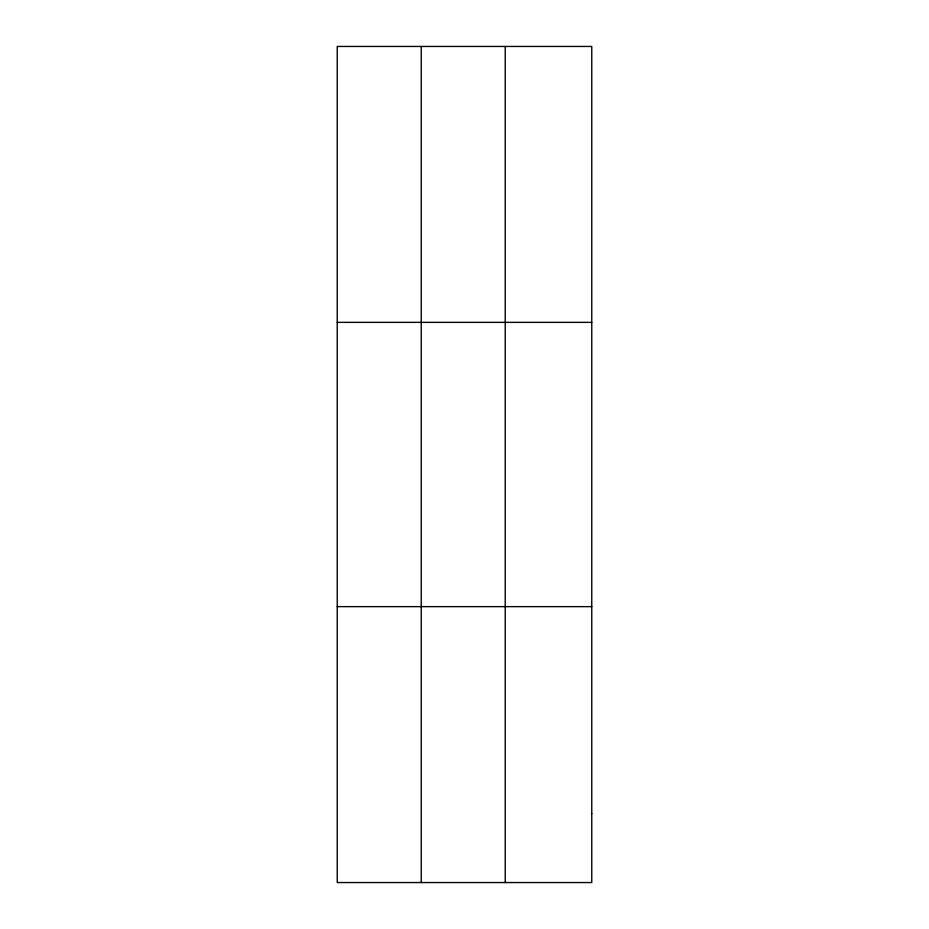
<?xml version="1.0" encoding="UTF-8"?>
<svg xmlns="http://www.w3.org/2000/svg" width="929" height="929" viewBox="0 0 929 929"><rect width="100%" height="100%" fill="white"/><g stroke="black" fill="none" stroke-linecap="round" stroke-linejoin="round"><path stroke-width="1.39" d="M421.232 882.55L421.232 46.45M505.225 882.55L505.225 46.45M337.239 322.363L591.761 322.363M337.239 606.637L591.761 606.637M591.761 813.572L591.761 882.55L337.239 882.55L337.239 46.45L591.761 46.45L591.761 813.572"/></g></svg>
